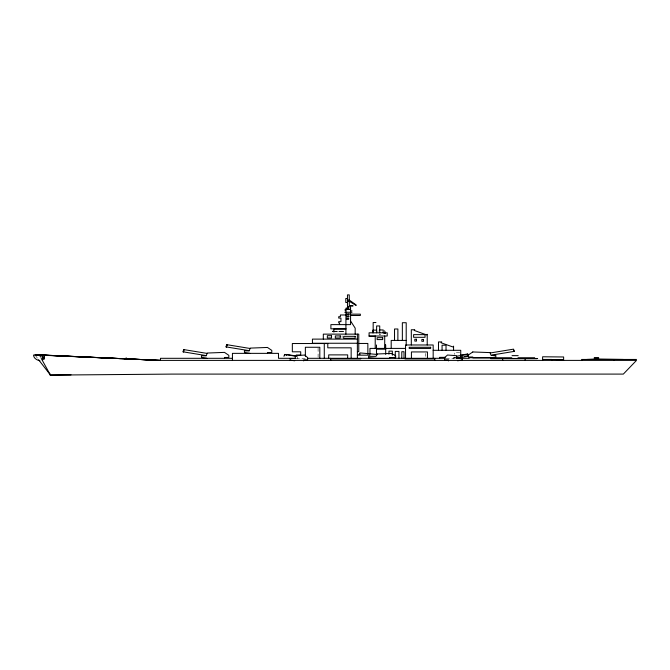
<?xml version="1.0" encoding="UTF-8"?>
<svg xmlns="http://www.w3.org/2000/svg" width="670" height="670" viewBox="0 0 670 670"><rect width="100%" height="100%" fill="white"/><g stroke="black" fill="none" stroke-linecap="round" stroke-linejoin="round"><path stroke-width="0.5" stroke-dasharray="3.35 2.51" d="M297.187 358.492L297.84 356.641M377.671 331.424L378.257 330.854M459.712 352.32L454.595 352.32L454.595 354.413M455.918 357.546L453.875 357.546L453.875 358.308M455.474 357.73L453.615 357.73L453.615 358.308M296.073 358.308L305.545 358.308M446.027 358.308L455.96 358.308M35.569 355.686L37.386 358.107M425.643 353.45L425.643 356.365M342.085 335.821L342.085 337.529M318.099 348.099L318.099 357.286M380.376 334.229L379.362 334.188A4.322 1.089 -4.2 0 0 380.376 334.229M40.728 357.504L39.764 355.753L40.728 357.52"/><path stroke-width="1" d="M39.915 360.762C37.001 360.217 33.684 358.349 33.5 355.067L44.388 355.067L44.388 357.353L42.151 357.353L42.151 355.067L42.914 355.067M542.583 360.393L542.633 356.783L563.646 356.976L563.596 360.393M44.061 359.237L44.388 355.067L43.734 359.237M183.253 351.851L184.032 349.631M183.521 351.901L183.915 350.787M226.217 346.918L227.004 344.698M226.494 346.968L226.778 346.147M227.08 345.301L227.272 344.748M283.946 356.281L284.599 354.43L295.721 356.247M284.809 355.443L285.135 354.514M286.509 355.385L286.835 354.464L296.952 356.122M294.942 358.458L295.922 355.678L304.708 355.033L307.614 357.587L307.614 359.874L303.711 359.874L303.711 360.929M358.919 354.489L359.924 352.906L377.202 354.464M359.757 354.564L360.133 353.978M385.334 333.359L384.923 333.082M384.949 332.998L385.359 332.806A4.414 0.737 2.7 0 1 384.915 333.325M384.965 333.266L385.518 333.082L383.408 332.814M38.592 359.723L50.443 375.033A548.253 0.611 -0.5 0 0 71.02 374.865M460.558 355.15L467.836 353.961L468.447 355.686M456.496 356.239L467.627 354.413L468.28 356.264L457.149 358.09M460.248 357.16L462.417 356.8M464.444 356.474L466.982 356.055M490.197 352.973L513.538 349.154L514.326 351.373L491.998 355.033M457.543 360.778L462.049 360.091L462.049 358.442L457.275 358.442L456.295 355.67L447.51 355.025L444.604 357.579L444.604 359.865L448.515 359.865L448.515 360.921M347.462 300.068L349.246 300.026L356.122 304.925L356.122 305.52L349.305 301.299L347.462 301.341M124.57 359.346L134.159 359.447M347.462 298.51L345.787 298.51L345.787 302.505L347.462 302.505M345.963 309.398L350.569 309.398M344.74 309.967L345.963 309.967M350.569 310.922L352.001 310.922M344.74 312.253L352.001 312.253M350.569 314.155L360.343 314.155L360.343 315.486L350.569 315.486M345.963 314.975L340.385 314.975L340.385 316.692L338.71 316.692L338.71 318.091L340.946 318.091L340.946 321.65L338.71 321.65L338.71 322.932L339.548 322.932L339.548 324.623M375.954 322.53L373.165 322.53L373.165 332.806M345.963 328.828L330.896 328.828L330.896 324.623L350.569 324.623L350.569 307.212L349.422 306.115L352.931 306.115L352.931 305.52L349.305 305.52L349.246 294.892L347.462 294.892L347.462 306.115L348.124 306.341L346.625 308.376L345.963 308.15L345.904 334.137M345.904 328.995L333.903 328.995L333.903 332.085M379.722 329.95L383.181 329.95L383.181 332.806M376.624 330.142L372.855 330.142L372.855 332.806M332.764 331.281L333.878 331.281M332.764 331.474L337.228 331.474M339.02 331.474L343.484 331.474M369.078 336.013L387.218 336.013L387.218 332.806L369.078 332.806L369.078 336.273L375.217 336.273M357.37 339.112L312.429 339.112L312.429 343.526M406.255 340.419L391.196 340.419L391.196 348.408M312.429 343.249L357.37 343.249M358.76 343.459L367.855 343.459L367.855 354.187M405.208 348.408L369.966 348.408L369.966 354.196M376.481 349.171L385.694 349.171M433.172 350.31L460.734 350.31L460.734 358.308M357.37 351.641L358.76 351.641L358.76 334.137L323.317 334.137L323.317 339.112M34.966 354.882L160.465 360.393L636.5 360.393L623.326 374.095L171.989 374.095A517.65 0.502 -0.5 0 1 50.443 375.108L50.082 375.083M296.249 355.025L300.713 355.025L300.713 351.8L292.338 351.8L292.338 343.526L327.781 343.526L327.781 347.822L351.155 347.822L351.155 358.308M357.37 355.167L369.966 355.167M512.056 355.636L518.195 355.636M456.948 357.546L460.014 357.546L460.014 358.308M511.78 357.73L469.101 357.73L469.101 358.308L456.262 358.308M518.027 357.73L534.685 357.73M594.231 357.922L598.695 357.922M460.349 357.989L462.267 357.989M594.231 358.115L598.695 358.115M232.431 358.308L160.465 358.308L160.465 360.393L66.054 356.172M295.043 358.308L278.486 358.308L278.486 353.358L232.431 353.358L232.431 360.393M307.371 358.308L444.997 358.308M295.277 358.492L290.169 358.458L290.169 360.1L294.674 360.795M512.056 358.492L518.195 358.492M534.166 358.492L537.65 358.492M490.691 358.685L537.089 358.685M330.662 358.877L360.653 358.877L360.653 358.308M434.763 358.877L404.948 358.877L404.948 358.308M595.102 359.061L586.753 359.447M598.243 359.061L623.309 359.447M542.583 359.447L551.787 359.447L551.787 360.393M636.5 359.447L581.677 359.447L581.677 360.393M551.586 359.53L563.596 359.639L556.619 359.639L556.619 360.393M148.983 359.882L150.147 359.932A562.365 1.29 2.6 0 1 39.279 354.882A606.082 2.337 2.6 0 0 120.533 358.592M148.43 359.857L150.147 359.932M36.992 354.882L49.446 355.435M51.523 355.527L63.968 356.088M249.86 353.358L244.441 352.521L244.441 350.879L249.223 350.879L250.203 348.107L267.472 347.454L271.794 350.41L271.794 352.521L267.472 352.521L267.472 353.358M206.888 358.291L201.477 357.453L201.477 355.812L206.251 355.812L207.231 353.04L224.5 352.387L228.83 355.334L228.83 357.453L224.5 357.453L224.5 358.291M250.069 348.475L226.728 344.656L225.949 346.876L249.282 350.695M207.097 353.408L183.764 349.589L182.977 351.809L206.318 355.628M384.371 330.854L385.091 331.566M350.569 321.005L355.175 328.141L355.175 334.137M49.471 373.282L50.443 375.033M41.213 358.4L50.443 375.108M513.555 350.025L514.049 351.423M513.58 350.913L513.781 351.465M467.292 354.045L467.534 354.732M467.325 355.192L467.735 356.356M42.712 360.175L42.151 355.067M614.105 359.447L614.105 360.393M525.113 358.685L525.113 360.393M502.676 358.685L502.676 360.393M462.401 358.308L462.401 360.393M453.565 350.31L453.565 346.122L452.92 346.968L441.078 342.78L441.723 341.943L438.49 341.943L438.49 350.31M446.027 350.31L446.027 345.209L442.066 345.209L442.066 350.31M444.913 358.308L444.913 357.353L439.612 357.353L439.612 358.308M434.763 358.308L434.763 360.393M433.172 358.308L433.172 344.983L405.543 344.983L405.543 358.308M427.443 358.308L427.443 351.934L411.422 351.934L411.422 358.308M427.217 344.983L427.217 334.271L426.69 334.941L414.236 330.436L414.764 329.757L411.305 329.757L411.305 344.983M406.204 345.41L406.204 322.722L402.352 322.722L402.352 340.419M404.01 358.308L404.01 351.725L401.791 351.725L401.791 358.308M398.943 358.308L398.943 351.415L395.283 351.415L395.283 358.308M397.88 340.419L397.88 328.995L394.529 328.995L394.529 340.419M392.335 355.226L392.335 351.114L388.952 351.114L388.952 354.196M385.694 344.983L385.694 354.346M385.418 344.606L385.418 348.408M384.706 336.013L384.706 348.408M379.722 332.806L379.722 325.955L376.624 325.955L376.624 332.806M376.481 344.983L376.481 355.259M375.217 336.013L375.217 348.408M357.37 334.137L357.37 358.308M347.671 358.308L347.671 354.882L328.694 354.882L328.694 358.308M330.662 358.308L330.662 360.393M324.28 343.526L324.28 358.308M319.808 358.308L319.808 347.269L305.369 347.269L305.369 356.298M126.161 357.772L126.161 359.346M160.457 360.393A606.082 2.337 2.6 0 1 134.578 359.229M377.512 353.978L375.996 356.348L368.575 356.348L368.575 357.755L376.984 358.467L389.597 358.467L389.597 357.562L395.66 357.562L395.66 355.611L391.154 353.425L377.512 353.978M472.802 351.959L468.472 354.907L468.472 357.018L472.802 357.018L472.802 357.855L490.415 357.855L495.825 357.018L495.825 355.376L491.051 355.376L490.072 352.604L472.802 351.959M348.718 307.044L347.604 307.044L347.604 309.138L348.718 309.138L348.718 307.044M349.103 313.87L346.591 313.87L346.591 314.632L349.103 314.632L349.103 313.87M348.869 316.072L346.524 316.072L346.524 316.835L348.869 316.835L348.869 316.072M348.676 318.342L346.423 318.342L346.423 319.339L348.676 319.339L348.676 318.342M425.04 334.64L413.599 334.64L413.599 337.303L425.04 337.303L425.04 334.64M331.533 335.687L327.345 335.687L327.345 337.973L331.533 337.973L331.533 335.687M340.285 335.921L335.318 335.921L335.318 338.015L340.285 338.015L340.285 335.921M355.15 336.34L343.71 336.34L343.71 338.25L355.15 338.25L355.15 336.34M382.712 337.68L377.126 337.68L377.126 339.581L382.712 339.581L382.712 337.68M416.497 339.255L414.822 339.255L414.822 341.097L416.497 341.097L416.497 339.255M423.524 339.464L421.857 339.464L421.857 341.306L423.524 341.306L423.524 339.464M430.668 347.286L409.186 347.286L409.186 348.434L430.668 348.434L430.668 347.286"/></g></svg>
